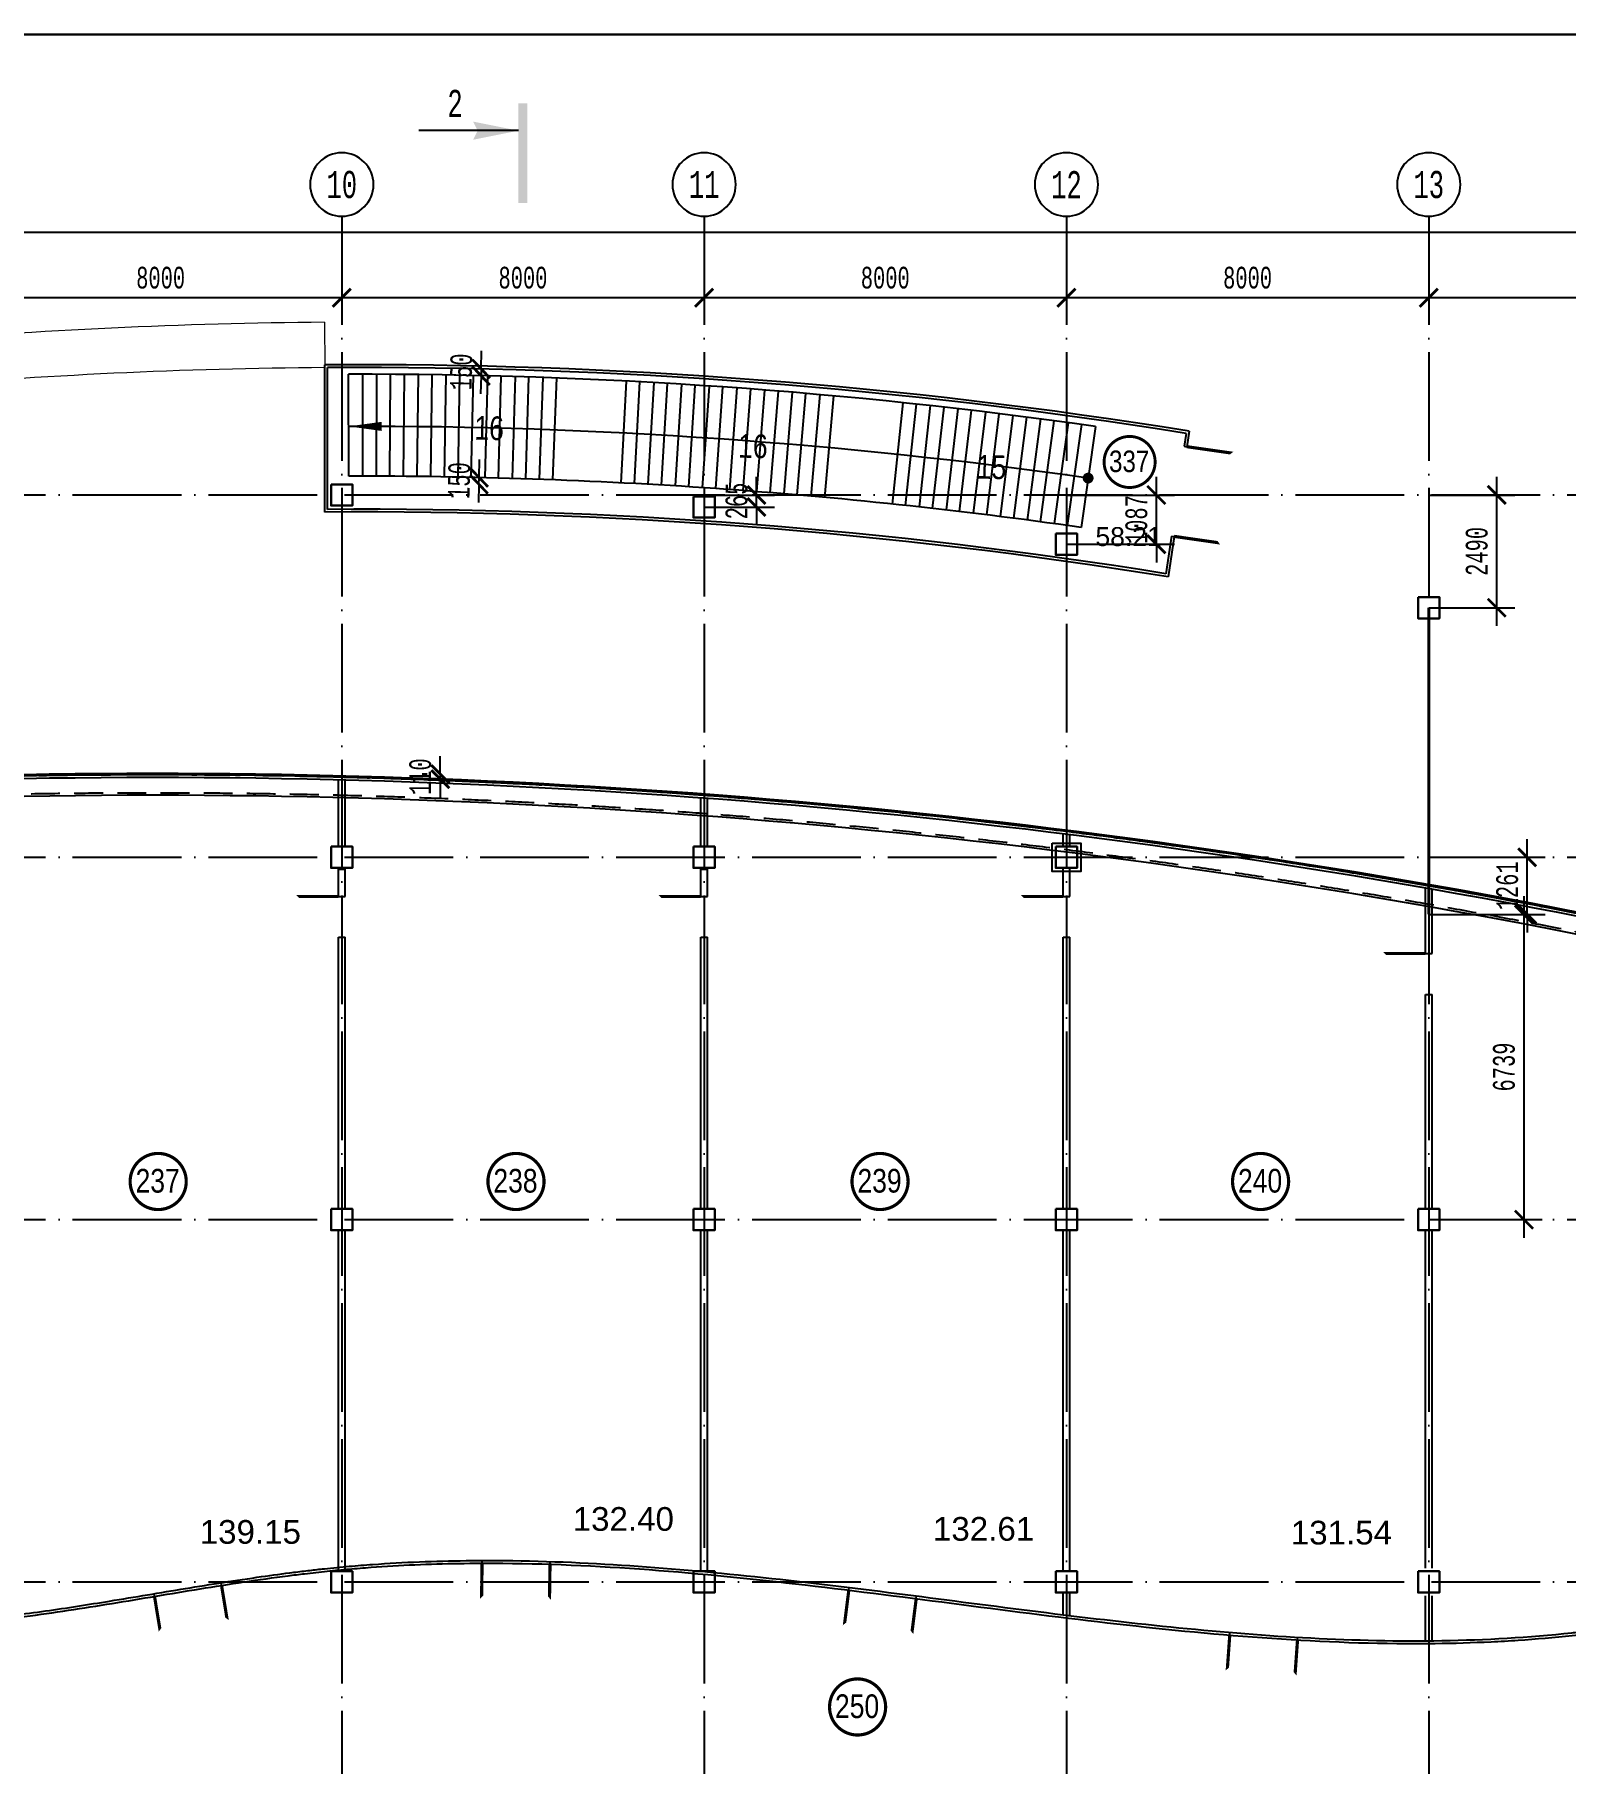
# Model space of a CAD drawing. Extents: x -4497 to 351150, y -50 to 322254.
# Drawn here: x 93986 to 127787, y 284079 to 322254 of the extents above; entities that cross this region are included whole.
import ezdxf
from ezdxf.enums import TextEntityAlignment as Align

# ---------------------------------------------------------------- set-up
doc = ezdxf.new("R2010")
doc.units = 0
doc.header["$LTSCALE"] = 100
doc.header["$PDMODE"] = 3
doc.linetypes.add('ACAD_ISO04W100', pattern=[30, 24, -3, 0, -3])
doc.linetypes.add('DASHED2', pattern=[9.525, 6.35, -3.175])
doc.layers.get('0').update_dxf_attribs({"linetype": 'CONTINUOUS'})
doc.layers.get('Defpoints').update_dxf_attribs({"linetype": 'CONTINUOUS'})
for name, color, linetype in [('axis', 40, 'CONTINUOUS'), ('COLON', 5, 'CONTINUOUS'), ('DIM', 130, 'CONTINUOUS'), ('DOORS', 8, 'CONTINUOUS'), ('EEE', 7, 'CONTINUOUS'), ('fac', 170, 'CONTINUOUS'), ('GKL', 5, 'CONTINUOUS'), ('Glass', 4, 'CONTINUOUS'), ('S', 2, 'CONTINUOUS'), ('TEXT', 2, 'CONTINUOUS'), ('WALL', 7, 'CONTINUOUS')]:
    doc.layers.add(name, color=color, linetype=linetype)
doc.layers.add('facade', color=250, linetype='CONTINUOUS', lineweight=0)
doc.layers.add('MONOLIT', color=7, linetype='CONTINUOUS', true_color=0x691639)
doc.styles.add('ARIEL-17.5', font='arial.ttf', dxfattribs={"height": 15})
doc.styles.add('MONOTXT1', font='monotxt1', dxfattribs={"width": 0.65, "height": 300})
doc.styles.add('ST_1', font='monotxt.shx', dxfattribs={"width": 0.65, "height": 600})
doc.styles.add('ST_2', font='monotxt.shx', dxfattribs={"width": 0.65, "height": 480})
doc.dimstyles.new('STY_DIM1', dxfattribs={"dimscale": 200, "dimtxt": 2.25, "dimasz": 2, "dimexe": 2, "dimexo": 2, "dimgap": 1, "dimtad": 1, "dimdec": 0, "dimzin": 0, "dimdsep": 46, "dimtxsty": 'ST_2', "dimblk1": 'ARCHTICK', "dimblk2": 'ARCHTICK', "dimsah": 1, "dimcen": 3, "dimclrd": 174, "dimclre": 174, "dimclrt": 174, "dimadec": 0, "dimazin": 0, "dimtfac": 1, "dimtdec": 0, "dimtix": 1, "dimtmove": 2, "dimatfit": 3, "dimldrblk": 'ARCHTICK', "dimfxl": 1, "dimtolj": 1, "dimtzin": 0, "dimarcsym": 0})

# ---------------------------------------------------------------- blocks, each defined once
blk = doc.blocks.new('_ARCHTICK')
at = {"color": 0, "linetype": 'ByBlock', "const_width": 0.15}
blk.add_lwpolyline([(-0.5, -0.5), (0.5, 0.5)], dxfattribs=at)
blk = doc.blocks.new('*D40')
at = {"layer": 'axis', "color": 174, "lineweight": -2}
blk.add_line((124769, 316443), (116769, 316443), dxfattribs=at)
at = {"layer": 'Defpoints', "color": 0}
for p in [(116769, 316443), (116769, 316443), (124769, 316443)]:
    blk.add_point(p, dxfattribs=at)
at = {"layer": 'axis', "color": 174, "lineweight": -2, "xscale": 400, "yscale": 400, "zscale": 400, "rotation": 180}
blk.add_blockref('_ARCHTICK', (116769, 316443), dxfattribs=at)
at = {"layer": 'axis', "color": 174, "lineweight": -2, "xscale": 400, "yscale": 400, "zscale": 400}
blk.add_blockref('_ARCHTICK', (124769, 316443), dxfattribs=at)
at = {"layer": 'axis', "color": 174, "insert": (120769, 316883), "char_height": 480, "attachment_point": 5, "style": 'ST_2'}
blk.add_mtext('\\A1;8000', dxfattribs=at)
blk = doc.blocks.new('*D46')
at = {"layer": 'axis', "color": 174, "lineweight": -2}
blk.add_line((116769, 316443), (108769, 316443), dxfattribs=at)
at = {"layer": 'Defpoints', "color": 0}
for p in [(108769, 316443), (108769, 316443), (116769, 316443)]:
    blk.add_point(p, dxfattribs=at)
at = {"layer": 'axis', "color": 174, "lineweight": -2, "xscale": 400, "yscale": 400, "zscale": 400, "rotation": 180}
blk.add_blockref('_ARCHTICK', (108769, 316443), dxfattribs=at)
at = {"layer": 'axis', "color": 174, "lineweight": -2, "xscale": 400, "yscale": 400, "zscale": 400}
blk.add_blockref('_ARCHTICK', (116769, 316443), dxfattribs=at)
at = {"layer": 'axis', "color": 174, "insert": (112769, 316883), "char_height": 480, "attachment_point": 5, "style": 'ST_2'}
blk.add_mtext('\\A1;8000', dxfattribs=at)
blk = doc.blocks.new('psw')
at = {"color": 7, "linetype": 'Continuous'}
blk.add_circle((0, -350), 350, dxfattribs=at)
at = {"color": 7, "linetype": 'Continuous', "style": 'MONOTXT1', "width": 0.65}
blk.add_attdef('99', text='', height=300, dxfattribs=at).set_placement((0, -350), align=Align.MIDDLE)
blk = doc.blocks.new('*D56')
at = {"layer": 'axis', "color": 174, "lineweight": -2}
blk.add_line((132769, 316443), (124769, 316443), dxfattribs=at)
at = {"layer": 'Defpoints', "color": 0}
for p in [(124769, 316443), (124769, 316443), (132769, 316443)]:
    blk.add_point(p, dxfattribs=at)
at = {"layer": 'axis', "color": 174, "lineweight": -2, "xscale": 400, "yscale": 400, "zscale": 400, "rotation": 180}
blk.add_blockref('_ARCHTICK', (124769, 316443), dxfattribs=at)
at = {"layer": 'axis', "color": 174, "lineweight": -2, "xscale": 400, "yscale": 400, "zscale": 400}
blk.add_blockref('_ARCHTICK', (132769, 316443), dxfattribs=at)
at = {"layer": 'axis', "color": 174, "insert": (128769, 316883), "char_height": 480, "attachment_point": 5, "style": 'ST_2'}
blk.add_mtext('\\A1;8000', dxfattribs=at)
blk = doc.blocks.new('*D57')
at = {"layer": 'axis', "color": 174, "lineweight": -2}
blk.add_line((108769, 316443), (100769, 316443), dxfattribs=at)
at = {"layer": 'Defpoints', "color": 0}
for p in [(100769, 316443), (100769, 316443), (108769, 316443)]:
    blk.add_point(p, dxfattribs=at)
at = {"layer": 'axis', "color": 174, "lineweight": -2, "xscale": 400, "yscale": 400, "zscale": 400, "rotation": 180}
blk.add_blockref('_ARCHTICK', (100769, 316443), dxfattribs=at)
at = {"layer": 'axis', "color": 174, "lineweight": -2, "xscale": 400, "yscale": 400, "zscale": 400}
blk.add_blockref('_ARCHTICK', (108769, 316443), dxfattribs=at)
at = {"layer": 'axis', "color": 174, "insert": (104769, 316883), "char_height": 480, "attachment_point": 5, "style": 'ST_2'}
blk.add_mtext('\\A1;8000', dxfattribs=at)
blk = doc.blocks.new('*D59')
at = {"layer": 'axis', "color": 174, "lineweight": -2}
blk.add_line((100769, 316443), (92769, 316443), dxfattribs=at)
at = {"layer": 'Defpoints', "color": 0}
for p in [(92769, 316443), (92769, 316443), (100769, 316443)]:
    blk.add_point(p, dxfattribs=at)
at = {"layer": 'axis', "color": 174, "lineweight": -2, "xscale": 400, "yscale": 400, "zscale": 400, "rotation": 180}
blk.add_blockref('_ARCHTICK', (92769, 316443), dxfattribs=at)
at = {"layer": 'axis', "color": 174, "lineweight": -2, "xscale": 400, "yscale": 400, "zscale": 400}
blk.add_blockref('_ARCHTICK', (100769, 316443), dxfattribs=at)
at = {"layer": 'axis', "color": 174, "insert": (96769, 316883), "char_height": 480, "attachment_point": 5, "style": 'ST_2'}
blk.add_mtext('\\A1;8000', dxfattribs=at)
blk = doc.blocks.new('*D83')
at = {"layer": 'axis', "color": 174, "lineweight": -2}
blk.add_line((3024, 317888), (270769, 317888), dxfattribs=at)
at = {"layer": 'Defpoints', "color": 0}
for p in [(3024, 317888), (270769, 317888), (270769, 317888)]:
    blk.add_point(p, dxfattribs=at)
at = {"layer": 'axis', "color": 174, "lineweight": -2, "xscale": 400, "yscale": 400, "zscale": 400, "rotation": 180}
blk.add_blockref('_ARCHTICK', (3024, 317888), dxfattribs=at)
at = {"layer": 'axis', "color": 174, "lineweight": -2, "xscale": 400, "yscale": 400, "zscale": 400}
blk.add_blockref('_ARCHTICK', (270769, 317888), dxfattribs=at)
at = {"layer": 'axis', "color": 174, "insert": (136897, 318328), "char_height": 480, "attachment_point": 5, "style": 'ST_2'}
blk.add_mtext('\\A1;267745', dxfattribs=at)
blk = doc.blocks.new('A$C584E3954')
at = {"layer": 'Glass', "linetype": 'Continuous'}
for p, q in [((-885, -1234), (-885, -1174)), ((615, -1234), (615, -1174))]:
    blk.add_line(p, q, dxfattribs=at)
blk.add_lwpolyline([(615, -1234, 70, 70, 0), (615, -1984, 0, 0, 0), (-135, -1234, 0, 0, 0), (-885, -1984, 70, 70, 0), (-885, -1234, 70, 70, 0)], format="xyseb", dxfattribs=at)
blk = doc.blocks.new('*D159')
at = {"layer": 'Defpoints', "color": 0}
for p in [(124769, 304087), (126943, 304087), (124769, 302826)]:
    blk.add_point(p, dxfattribs=at)
at = {"layer": 'DIM', "color": 174, "lineweight": -2}
for p, q in [((126943, 304087), (126943, 304487)), ((124769, 304087), (127343, 304087)), ((126943, 302826), (126943, 304087)), ((124769, 302826), (127343, 302826)), ((126943, 302826), (126943, 302426))]:
    blk.add_line(p, q, dxfattribs=at)
at = {"layer": 'DIM', "color": 174, "lineweight": -2, "xscale": 400, "yscale": 400, "zscale": 400}
for p, rotation in [((126943, 304087), 270), ((126943, 302826), 90)]:
    blk.add_blockref('_ARCHTICK', p, dxfattribs=dict(at, rotation=rotation))
at = {"layer": 'DIM', "color": 174, "insert": (126503, 303457), "char_height": 480, "attachment_point": 5, "rotation": 90, "style": 'ST_2'}
blk.add_mtext('\\A1;1261', dxfattribs=at)
blk = doc.blocks.new('*D166')
at = {"layer": 'Defpoints', "color": 0, "lineweight": 30}
for p in [(124769, 312087), (126271, 312087), (124769, 309597)]:
    blk.add_point(p, dxfattribs=at)
at = {"layer": 'DIM', "color": 174, "lineweight": -2}
for p, q in [((126271, 309197), (126271, 312487)), ((124769, 312087), (126671, 312087)), ((124769, 309597), (126671, 309597))]:
    blk.add_line(p, q, dxfattribs=at)
at = {"layer": 'DIM', "color": 174, "lineweight": -2, "xscale": 400, "yscale": 400, "zscale": 400}
for p, rotation in [((126271, 312087), 90), ((126271, 309597), 270)]:
    blk.add_blockref('_ARCHTICK', p, dxfattribs=dict(at, rotation=rotation))
at = {"layer": 'DIM', "color": 174, "insert": (125831, 310842), "char_height": 480, "attachment_point": 5, "rotation": 90, "style": 'ST_2'}
blk.add_mtext('\\A1;2490', dxfattribs=at)
blk = doc.blocks.new('*D167')
at = {"layer": 'Defpoints', "color": 0}
for p in [(116769, 312087), (118756, 312087), (116769, 311000)]:
    blk.add_point(p, dxfattribs=at)
at = {"layer": 'DIM', "color": 174, "lineweight": -2}
for p, q in [((118756, 312087), (118756, 312487)), ((116769, 312087), (119156, 312087)), ((118756, 311000), (118756, 312087)), ((116769, 311000), (119156, 311000)), ((118756, 311000), (118756, 310600))]:
    blk.add_line(p, q, dxfattribs=at)
at = {"layer": 'DIM', "color": 174, "lineweight": -2, "xscale": 400, "yscale": 400, "zscale": 400}
for p, rotation in [((118756, 312087), 270), ((118756, 311000), 90)]:
    blk.add_blockref('_ARCHTICK', p, dxfattribs=dict(at, rotation=rotation))
at = {"layer": 'DIM', "color": 174, "insert": (118316, 311544), "char_height": 480, "attachment_point": 5, "rotation": 90, "style": 'ST_2'}
blk.add_mtext('\\A1;1087', dxfattribs=at)
blk = doc.blocks.new('*D168')
at = {"layer": 'Defpoints', "color": 0}
for p in [(108769, 312087), (109926, 312087), (108769, 311822)]:
    blk.add_point(p, dxfattribs=at)
at = {"layer": 'DIM', "color": 174, "lineweight": -2}
for p, q in [((109926, 312087), (109926, 312487)), ((108769, 312087), (110326, 312087)), ((109926, 311822), (109926, 312087)), ((108769, 311822), (110326, 311822)), ((109926, 311822), (109926, 311422))]:
    blk.add_line(p, q, dxfattribs=at)
at = {"layer": 'DIM', "color": 174, "lineweight": -2, "xscale": 400, "yscale": 400, "zscale": 400}
for p, rotation in [((109926, 312087), 270), ((109926, 311822), 90)]:
    blk.add_blockref('_ARCHTICK', p, dxfattribs=dict(at, rotation=rotation))
at = {"layer": 'DIM', "color": 174, "insert": (109486, 311955), "char_height": 480, "attachment_point": 5, "rotation": 90, "style": 'ST_2'}
blk.add_mtext('\\A1;265', dxfattribs=at)
blk = doc.blocks.new('*D295')
at = {"layer": 'Defpoints', "color": 0}
for p in [(124769, 302826), (124769, 296087), (126871, 296087)]:
    blk.add_point(p, dxfattribs=at)
at = {"layer": 'DIM', "color": 174, "lineweight": -2}
for p, q in [((126871, 303226), (126871, 295687)), ((124769, 302826), (127271, 302826)), ((124769, 296087), (127271, 296087))]:
    blk.add_line(p, q, dxfattribs=at)
at = {"layer": 'DIM', "color": 174, "lineweight": -2, "xscale": 400, "yscale": 400, "zscale": 400}
for p, rotation in [((126871, 302826), 90), ((126871, 296087), 270)]:
    blk.add_blockref('_ARCHTICK', p, dxfattribs=dict(at, rotation=rotation))
at = {"layer": 'DIM', "color": 174, "insert": (126431, 299457), "char_height": 480, "attachment_point": 5, "rotation": 90, "style": 'ST_2'}
blk.add_mtext('\\A1;6739', dxfattribs=at)
blk = doc.blocks.new('*D596')
at = {"layer": 'Defpoints', "color": 0}
for p in [(102944, 305812), (103055, 305922), (103055, 305812)]:
    blk.add_point(p, dxfattribs=at)
at = {"layer": 'MONOLIT', "color": 174, "lineweight": -2}
for p, q in [((102944, 305922), (102944, 306322)), ((102655, 305922), (102544, 305922)), ((102655, 305812), (102544, 305812)), ((102944, 305922), (102944, 305812)), ((102944, 305812), (102944, 305412))]:
    blk.add_line(p, q, dxfattribs=at)
at = {"layer": 'MONOLIT', "color": 174, "lineweight": -2, "xscale": 400, "yscale": 400, "zscale": 400}
for p, rotation in [((102944, 305922), 270), ((102944, 305812), 90)]:
    blk.add_blockref('_ARCHTICK', p, dxfattribs=dict(at, rotation=rotation))
at = {"layer": 'MONOLIT', "color": 174, "insert": (102504, 305867), "char_height": 480, "attachment_point": 5, "rotation": 90, "style": 'ST_2'}
blk.add_mtext('\\A1;110', dxfattribs=at)
blk = doc.blocks.new('*D688')
at = {"layer": 'Defpoints', "color": 0}
for p in [(103798, 312322), (103802, 312472), (103802, 312472)]:
    blk.add_point(p, dxfattribs=at)
at = {"layer": 'S', "color": 174, "lineweight": -2}
for p, q in [((103802, 312472), (103811, 312872)), ((103798, 312322), (103789, 311922)), ((103798, 312322), (103802, 312472))]:
    blk.add_line(p, q, dxfattribs=at)
at = {"layer": 'S', "color": 174, "lineweight": -2, "xscale": 400, "yscale": 400, "zscale": 400}
for p, rotation in [((103802, 312472), 268.6614675809975), ((103798, 312322), 88.66146758099745)]:
    blk.add_blockref('_ARCHTICK', p, dxfattribs=dict(at, rotation=rotation))
at = {"layer": 'S', "color": 174, "insert": (103360, 312407), "char_height": 480, "attachment_point": 5, "rotation": 88.6615, "style": 'ST_2'}
blk.add_mtext('\\A1;150', dxfattribs=at)
blk = doc.blocks.new('*D689')
at = {"layer": 'Defpoints', "color": 0}
for p in [(103843, 314722), (103921, 314720), (103924, 314870)]:
    blk.add_point(p, dxfattribs=at)
at = {"layer": 'S', "color": 174, "lineweight": -2}
for p, q in [((103847, 314872), (103856, 315272)), ((103521, 314730), (103443, 314731)), ((103524, 314879), (103447, 314881)), ((103843, 314722), (103834, 314322)), ((103847, 314872), (103843, 314722))]:
    blk.add_line(p, q, dxfattribs=at)
at = {"layer": 'S', "color": 174, "lineweight": -2, "xscale": 400, "yscale": 400, "zscale": 400}
for p, rotation in [((103843, 314722), 88.62819796817561), ((103847, 314872), 268.6281979681756)]:
    blk.add_blockref('_ARCHTICK', p, dxfattribs=dict(at, rotation=rotation))
at = {"layer": 'S', "color": 174, "insert": (103405, 314807), "char_height": 480, "attachment_point": 5, "rotation": 88.6282, "style": 'ST_2'}
blk.add_mtext('\\A1;150', dxfattribs=at)

msp = doc.modelspace()

# ---------------------------------------------------------------- linework, layer by layer
at = {"layer": 'axis', "linetype": 'ACAD_ISO04W100'}
for p, q in [((100769.3, 318243.4), (100769.3, 84615.2)), ((108769.3, 318243.4), (108769.3, 119985.6)), ((116769.3, 318243.4), (116769.3, 119985.6)), ((124769.3, 318243.4), (124769.3, 84615.2)), ((-1176.8, 312087.2), (272433.1, 312087.2)), ((-1176.8, 304087.2), (272433.1, 304087.2)), ((-1176.8, 296087.2), (272433.1, 296087.2)), ((-1176.8, 288087.2), (272433.1, 288087.2))]:
    msp.add_line(p, q, dxfattribs=at)
at = {"layer": 'COLON', "color": 3, "lineweight": 30, "flags": 128}
for points in [[(100534.3, 312322.2), (101004.3, 312322.2), (101004.3, 311852.2), (100534.3, 311852.2), (100534.3, 312322.2)], [(108534.3, 312057.2), (109004.3, 312057.2), (109004.3, 311587.2), (108534.3, 311587.2), (108534.3, 312057.2)], [(116534.3, 311235.5), (117004.3, 311235.5), (117004.3, 310765.5), (116534.3, 310765.5), (116534.3, 311235.5)], [(124534.3, 309832.3), (125004.3, 309832.3), (125004.3, 309362.3), (124534.3, 309362.3), (124534.3, 309832.3)], [(100534.3, 304322.2), (101004.3, 304322.2), (101004.3, 303852.2), (100534.3, 303852.2), (100534.3, 304322.2)], [(108534.3, 304322.2), (109004.3, 304322.2), (109004.3, 303852.2), (108534.3, 303852.2), (108534.3, 304322.2)], [(116534.3, 304322.2), (117004.3, 304322.2), (117004.3, 303852.2), (116534.3, 303852.2), (116534.3, 304322.2)], [(100534.3, 296322.2), (101004.3, 296322.2), (101004.3, 295852.2), (100534.3, 295852.2), (100534.3, 296322.2)], [(108534.3, 296322.2), (109004.3, 296322.2), (109004.3, 295852.2), (108534.3, 295852.2), (108534.3, 296322.2)], [(116534.3, 296322.2), (117004.3, 296322.2), (117004.3, 295852.2), (116534.3, 295852.2), (116534.3, 296322.2)], [(124534.3, 296322.2), (125004.3, 296322.2), (125004.3, 295852.2), (124534.3, 295852.2), (124534.3, 296322.2)], [(100534.3, 288322.2), (101004.3, 288322.2), (101004.3, 287852.2), (100534.3, 287852.2), (100534.3, 288322.2)], [(108534.3, 288322.2), (109004.3, 288322.2), (109004.3, 287852.2), (108534.3, 287852.2), (108534.3, 288322.2)], [(116534.3, 288322.2), (117004.3, 288322.2), (117004.3, 287852.2), (116534.3, 287852.2), (116534.3, 288322.2)], [(124534.3, 288322.2), (125004.3, 288322.2), (125004.3, 287852.2), (124534.3, 287852.2), (124534.3, 288322.2)]]:
    msp.add_lwpolyline(points, dxfattribs=at)
at = {"layer": 'Defpoints', "color": 7}
for p, q in [((323680, 322253.7), (-4300, 322253.7)), ((-4300, 322253.7), (323680, 322253.7))]:
    msp.add_line(p, q, dxfattribs=at)
at = {"layer": 'DOORS', "flags": 128}
for points in [[(100694.3, 303222.2, 70, 70, 0), (99794.3, 303222.2, 0, 0, 0), (100694.3, 302322.2, 0, 0, 0)], [(108694.3, 303222.2, 70, 70, 0), (107794.3, 303222.2, 0, 0, 0), (108694.3, 302322.2, 0, 0, 0)], [(116694.3, 303222.2, 70, 70, 0), (115794.3, 303222.2, 0, 0, 0), (116694.3, 302322.2, 0, 0, 0)], [(124694.3, 301961.4, 70, 70, 0), (123794.3, 301961.4, 0, 0, 0), (124694.3, 301061.4, 0, 0, 0)]]:
    msp.add_lwpolyline(points, format="xyseb", dxfattribs=at)
at = {"layer": 'EEE', "linetype": 'Continuous'}
for points, const_width in [([(117600.7, 312816.3, 1), (118728.3, 312816.3, 1)], 63.7), ([(103995.5, 296928.8, 1), (105234.7, 296928.8, 1)], 70), ([(112034.1, 296928.8, 1), (113273.3, 296928.8, 1)], 70), ([(120436.5, 296928.8, 1), (121675.7, 296928.8, 1)], 70), ([(111538.4, 285326.1, 1), (112777.5, 285326.1, 1)], 70)]:
    msp.add_lwpolyline(points, format="xyb", close=True, dxfattribs=dict(at, const_width=const_width))
at = {"layer": 'EEE', "linetype": 'Continuous', "lineweight": 20, "const_width": 70}
msp.add_lwpolyline([(96095.1, 296928.8, 1), (97334.3, 296928.8, 1)], format="xyb", close=True, dxfattribs=at)
at = {"layer": 'fac', "linetype": 'Continuous'}
msp.add_lwpolyline([(116454.3, 304402.2), (117084.3, 304402.2), (117084.3, 303772.2), (116454.3, 303772.2)], close=True, dxfattribs=at)
at = {"layer": 'facade'}
for points in [[(100387.9, 315900.2, 0.0202918), (90991, 315455)], [(100394.7, 314900.2, 0.0202918), (91078.8, 314458.9)]]:
    msp.add_lwpolyline(points, format="xyb", dxfattribs=at)
msp.add_lwpolyline([(100387.9, 315900.2), (100394.7, 314900.2)], dxfattribs=at)
at = {"layer": 'GKL'}
for points in [[(100694.3, 304341.3), (100694.3, 305796)], [(100844.3, 304341.3), (100844.3, 305792.1)], [(108694.3, 304341.3), (108694.3, 305398.1)], [(108844.3, 304341.3), (108844.3, 305386.9)], [(116694.3, 304322.2), (116694.3, 304603.8)], [(116844.3, 304322.2), (116844.3, 304585.1)], [(100694.3, 303222.2), (100694.3, 303822.2)], [(100694.3, 303822.2), (100844.3, 303822.2)], [(100844.3, 303222.2), (100844.3, 303822.2)], [(108694.3, 303222.2), (108694.3, 303833)], [(108694.3, 303822.2), (108844.3, 303822.2)], [(108844.3, 303222.2), (108844.3, 303833)], [(116694.3, 303222.2), (116694.3, 303852.2)], [(116844.3, 303222.2), (116844.3, 303852.2)], [(100694.3, 303222.2), (100844.3, 303222.2)], [(108694.3, 303222.2), (108844.3, 303222.2)], [(116694.3, 303222.2), (116844.3, 303222.2)], [(124694.3, 301961.4), (124694.3, 303407.1)], [(124844.3, 301961.4), (124844.3, 303380.7)], [(100694.3, 296341.3), (100694.3, 302322.2)], [(100694.3, 302322.2), (100844.3, 302322.2)], [(100844.3, 296341.3), (100844.3, 302322.2)], [(108694.3, 296341.3), (108694.3, 302322.2)], [(108694.3, 302322.2), (108844.3, 302322.2)], [(108844.3, 296341.3), (108844.3, 302322.2)], [(116694.3, 296341.3), (116694.3, 302322.2)], [(116694.3, 302322.2), (116844.3, 302322.2)], [(116844.3, 296341.3), (116844.3, 302322.2)], [(124694.3, 301961.4), (124844.3, 301961.4)], [(124694.3, 296341.3), (124694.3, 301061.4)], [(124694.3, 301061.4), (124844.3, 301061.4)], [(124844.3, 296341.3), (124844.3, 301061.4)], [(100694.3, 288341.3), (100694.3, 295833)], [(100844.3, 288341.3), (100844.3, 295833)], [(108694.3, 288341.3), (108694.3, 295833)], [(108844.3, 288341.3), (108844.3, 295833)], [(116694.3, 288341.3), (116694.3, 295833)], [(116844.3, 288341.3), (116844.3, 295833)], [(124694.3, 288393.1), (124694.3, 295833)], [(124844.3, 288393.1), (124844.3, 295833)], [(116694.3, 287363.2), (116694.3, 287833)], [(116844.3, 287344.9), (116844.3, 287833)], [(124694.3, 286787.6), (124694.3, 287781.2)], [(124844.3, 286788.9), (124844.3, 287781.2)]]:
    msp.add_lwpolyline(points, dxfattribs=at)
at = {"layer": 'Glass'}
for p, q in [((100394.3, 311710.2), (100394.3, 314960.2)), ((100454.3, 311770.6), (100454.3, 314900.6)), ((119368.7, 313162.1), (119428.1, 313153.6)), ((119085.7, 311181.7), (119145.1, 311173.2))]:
    msp.add_line(p, q, dxfattribs=at)
for points in [[(119477.1, 313496.8, 0.0416748), (100394.3, 314960.2, 0.040725)], [(119409.4, 313447, 0.0414166), (100454.3, 314900.6, 0.0414166)], [(119017.3, 310279, 0.0418545), (100394.3, 311710.2, 0.0418545)], [(118966.6, 310348, 0.0415824), (100454.3, 311770.6, 0.0415824)]]:
    msp.add_lwpolyline(points, format="xyb", dxfattribs=at)
at = {"layer": 'Glass', "flags": 128}
for points in [[(119409.4, 313447), (119368.7, 313162.1)], [(119477.1, 313496.8), (119428.1, 313153.6)], [(119085.7, 311181.7), (118966.6, 310348)], [(119145.1, 311173.2), (119017.3, 310279)]]:
    msp.add_lwpolyline(points, dxfattribs=at)
msp.add_lwpolyline([(119145.2, 311173.7, 70, 70, 0), (120135.1, 311032.2, 0, 0, 0), (119286.6, 312163.6, 0, 0, 0), (120418, 313012.1, 70, 70, 0), (119428.1, 313153.6, 70, 70, 0)], format="xyseb", dxfattribs=at)
at = {"layer": 'Glass'}
for radius, start, end in [(162920.6, 66.213992, 91.810158), (162860.6, 66.23209, 91.810029)]:
    msp.add_arc((96607.6, 142986.6), radius, start, end, dxfattribs=at)
for points, knots in [([(84519.3, 287777.2), (85534, 287660.5), (86037.3, 287565), (87043.3, 287389.3), (87546, 287309.2), (88551, 287179.7), (89053.2, 287130.3), (89613.6, 287100.8), (89672, 287098), (89788.7, 287093.2), (89847.1, 287091), (90022.3, 287085.5), (90139.1, 287083), (90489.5, 287079.1), (90723.2, 287081), (91424.4, 287099.2), (91892.3, 287127.6), (92828.6, 287209.1), (93297.1, 287262.1), (94410.1, 287407.8), (95054.8, 287507.8), (96345.9, 287718.2), (96992.4, 287828.6), (98287.2, 288039), (98935.5, 288138.9), (99705.7, 288238.8), (99826.5, 288253.9), (100113.5, 288288.3), (100279.7, 288307.1), (100526.6, 288333), (100607.2, 288341.2), (100768.5, 288356.8), (100849.1, 288364.3), (101091.1, 288385.8), (101252.5, 288398.8), (101736.7, 288434.2), (102059.7, 288452.8), (103029, 288495), (103675.8, 288504.8), (105471.3, 288489.3), (106620.7, 288431.2), (108920.2, 288252), (110070.1, 288130.9), (112368.6, 287859.3), (113517.1, 287708.8), (115810.6, 287411.9), (116955.7, 287265.4), (119240.4, 287010), (120380, 286901), (122651.8, 286753.9), (123784, 286715.7), (125323.6, 286734.7), (125735.2, 286746.8), (126345.4, 286776.2), (126544.6, 286787.6), (127141.6, 286827.7), (127539, 286862.2), (128030, 286915.2), (128124.3, 286925.9), (128312.7, 286948.2), (128407, 286959.8), (128689.5, 286996.1), (128877.7, 287022.2), (129441.9, 287105.8), (129817.6, 287168.6), (130943.2, 287376.2), (131691.8, 287539.9), (133186.3, 287905.7), (133932.2, 288107.7), (135724.4, 288624.6), (136770, 288952.1), (138296.7, 289442.4), (138778.2, 289598.7), (139259.8, 289755.1)], [0, 0, 0, 0, 1526.2400789, 1526.2400789, 3052.4801577, 3052.4801577, 4578.7202366, 4578.7202366, 4756.2036387, 4756.2036387, 4933.6870407, 4933.6870407, 5288.6538448, 5288.6538448, 5998.587453, 5998.587453, 7418.4546695, 7418.4546695, 8838.3218859, 8838.3218859, 10788.2944825, 10788.2944825, 12738.2670792, 12738.2670792, 14688.2396758, 14688.2396758, 15050.8017629, 15050.8017629, 15549.2806313, 15549.2806313, 15790.9200021, 15790.9200021, 16032.5593728, 16032.5593728, 16515.8381143, 16515.8381143, 17482.3955974, 17482.3955974, 19415.5105634, 19415.5105634, 22845.0377663, 22845.0377663, 26274.5649691, 26274.5649691, 29704.092172, 29704.092172, 33133.6193749, 33133.6193749, 36563.1465778, 36563.1465778, 39992.6737806, 39992.6737806, 41246.5735433, 41246.5735433, 41854.8573321, 41854.8573321, 43071.4249097, 43071.4249097, 43360.7136783, 43360.7136783, 43650.0024468, 43650.0024468, 44228.579984, 44228.579984, 45385.7350582, 45385.7350582, 47700.0452068, 47700.0452068, 50014.3553553, 50014.3553553, 53267.2386235, 53267.2386235, 54765.9764638, 54765.9764638, 54765.9764638, 54765.9764638]), ([(84526.2, 287836.8), (84809.5, 287804.2), (85053.2, 287773.3), (85441.1, 287719.8), (85595.5, 287696.9), (85878.7, 287652.4), (86007.4, 287630.9), (86163.8, 287604.1), (86198, 287598.1), (86299.2, 287580.5), (86364.9, 287568.9), (86459, 287552.3), (86488, 287547.2), (86534.6, 287539), (86552.2, 287536), (86587.5, 287529.8), (86605.1, 287526.8), (86658, 287517.6), (86693.2, 287511.5), (86799, 287493.5), (86869.4, 287481.6), (87080.9, 287446.6), (87221.8, 287424), (87644.4, 287359), (87925.9, 287319.4), (88329.5, 287270), (88451.7, 287255.9), (88818.2, 287217.1), (89062.4, 287195.4), (89377.2, 287174.2), (89448, 287169.8), (89588.4, 287162.1), (89658, 287158.7), (89797.4, 287152.8), (89867, 287150.3), (90006.4, 287146.2), (90076.1, 287144.5), (90285.2, 287140.9), (90424.6, 287140.1), (90843.1, 287142.4), (91122.2, 287150.2), (91871, 287185.6), (92341, 287223), (93282.1, 287320.1), (93753.2, 287379.8), (94696.5, 287513.4), (95168.8, 287587.3), (96199.4, 287754.9), (96758, 287849.7), (97877.1, 288034), (98437.6, 288123.6), (99235.9, 288237.5), (99472.9, 288269.7), (99828, 288314.5), (99946, 288328.9), (100170.6, 288355), (100277.2, 288366.9), (100475.7, 288388.1), (100567.5, 288397.5), (100751.2, 288415.5), (100843, 288424), (101106.8, 288447.3), (101278.6, 288461.1), (101794.4, 288498.1), (102138.4, 288517.2), (103170.9, 288559), (103859.7, 288566.3), (105531.1, 288542.8), (106514, 288494.6), (108479.8, 288350.3), (109462.7, 288254.1), (111427.4, 288034.9), (112409.1, 287911.8), (114370.3, 287659.6), (115349.7, 287530.4), (117304.8, 287286.8), (118280.6, 287172.4), (120227.2, 286979.1), (121198.1, 286900.2), (123133.7, 286798.6), (124098.4, 286776), (126020.4, 286807.6), (126977.7, 286861.8), (128029.5, 286975.5), (128128.2, 286986.7), (128325.7, 287010.2), (128424.4, 287022.5), (128720.3, 287060.8), (128917.5, 287088.4), (129508.6, 287177.1), (129902.1, 287244.1), (131081.4, 287465.6), (131865.9, 287640.9), (133432.3, 288032.2), (134214.2, 288248.4), (135776.8, 288707), (136557.4, 288949.6), (137972.3, 289400.1), (138606.7, 289606.1), (139241.2, 289812.2)], [0, 0, 0, 0, 425.5947803, 425.5947803, 768.0268891, 768.0268891, 1110.4589979, 1110.4589979, 1208.4065873, 1208.4065873, 1404.3017661, 1404.3017661, 1492.1441366, 1492.1441366, 1545.6975795, 1545.6975795, 1599.2510223, 1599.2510223, 1706.3579081, 1706.3579081, 1920.5716795, 1920.5716795, 2348.9992224, 2348.9992224, 3205.8543083, 3205.8543083, 3578.0677638, 3578.0677638, 4322.4946749, 4322.4946749, 4538.4132713, 4538.4132713, 4750.9696565, 4750.9696565, 4963.5260418, 4963.5260418, 5176.082427, 5176.082427, 5601.1951974, 5601.1951974, 6451.4207382, 6451.4207382, 7880.5748257, 7880.5748257, 9309.7289131, 9309.7289131, 10738.8830005, 10738.8830005, 12424.47567, 12424.47567, 14110.0683395, 14110.0683395, 14820.9245312, 14820.9245312, 15174.4670598, 15174.4670598, 15493.5813893, 15493.5813893, 15768.2757031, 15768.2757031, 16042.9700169, 16042.9700169, 16556.751758, 16556.751758, 17584.3152402, 17584.3152402, 19639.4422046, 19639.4422046, 22568.6280759, 22568.6280759, 25497.8139472, 25497.8139472, 28426.9998185, 28426.9998185, 31356.1856898, 31356.1856898, 34285.3715611, 34285.3715611, 37214.5574324, 37214.5574324, 40143.7433037, 40143.7433037, 43072.929175, 43072.929175, 43376.619328, 43376.619328, 43680.3094811, 43680.3094811, 44287.6897872, 44287.6897872, 45502.4503994, 45502.4503994, 47931.9716239, 47931.9716239, 50361.4928483, 50361.4928483, 52791.0140727, 52791.0140727, 54765.9764638, 54765.9764638, 54765.9764638, 54765.9764638])]:
    msp.add_open_spline(points, degree=3, knots=knots, dxfattribs=at)
at = {"layer": 'MONOLIT', "color": 255, "linetype": 'DASHED2'}
for radius, end in [(162920, 93.038712), (162520, 92.968496)]:
    msp.add_arc((96607.6, 142986.6), radius, 66.213576, end, dxfattribs=at)
at = {"layer": 'MONOLIT'}
for radius, start, end in [(162950, 66.24169, 91.810222), (162470, 66.215622, 91.809182)]:
    msp.add_arc((96607.6, 142986.6), radius, start, end, dxfattribs=at)
at = {"layer": 'TEXT', "const_width": 70, "flags": 128}
msp.add_lwpolyline([(124769.3, 302826.4), (124769.3, 309597.3)], dxfattribs=at)
at = {"layer": 'WALL', "color": 255}
msp.add_line((104669.3, 320132.3), (102469.3, 320132.3), dxfattribs=at)
at = {"layer": 'WALL', "flags": 128}
for points, format in [([(117410.7, 313598.6, 0.0360477), (100919.5, 314752.6)], "xyb"), ([(101646.9, 313601.9, 200, 1, 0), (100922, 313602.6, 1, 1, 0)], "xyseb"), ([(109028.8, 312228.3, 0.018018), (100924.4, 312502.6, 0.0171274)], "xyb"), ([(117092.5, 311371.2, 0.018018), (109028.8, 312228.3, 0.0173611)], "xyb")]:
    msp.add_lwpolyline(points, format=format, dxfattribs=at)
for points in [[(100924.4, 312502.6), (100919.5, 314752.6)], [(101225.9, 314752.8), (101224.8, 312502.8)], [(101532.3, 314752.3), (101525.2, 312502.3)], [(101838.8, 314750.9), (101825.8, 312501)], [(102145.4, 314748.7), (102126.3, 312498.8)], [(102451.9, 314745.7), (102426.8, 312495.9)], [(102758.4, 314741.9), (102727.4, 312492.1)], [(103065, 314737.3), (103027.9, 312487.6)], [(103370.6, 314731.8), (103327.5, 312482.2)], [(103627.8, 312476.1), (103676.9, 314725.5)], [(103983.2, 314718.4), (103928.1, 312469.1)], [(104228.4, 312461.4), (104289.5, 314710.5)], [(104595.8, 314701.8), (104528.7, 312452.8)], [(104829, 312443.4), (104902.1, 314692.3)], [(105208.3, 314681.9), (105129.2, 312433.3)], [(105429.4, 312422.3), (105514.5, 314670.7)], [(107045, 314602.6), (106929.9, 312355.5)], [(107229.9, 312339.7), (107351, 314586.5)], [(107656.9, 314569.6), (107529.8, 312323.2)], [(107829.7, 312305.8), (107962.8, 314551.9)], [(108268.7, 314533.3), (108129.6, 312287.6)], [(108429.4, 312268.7), (108574.5, 314514)], [(108880.2, 314493.8), (108729.1, 312248.9)], [(109028.8, 312228.3), (109185.9, 314472.8)], [(109491.5, 314451), (109328.5, 312207)], [(109628, 312184.8), (109797.1, 314428.4)], [(110102.6, 314405), (109927.6, 312161.8)], [(110227, 312138), (110408, 314380.8)], [(110713.4, 314355.7), (110526.4, 312113.5)], [(110825.7, 312088.1), (111018.7, 314329.8)], [(111324, 314303.1), (111125, 312061.9)], [(111629.1, 314275.6), (111424.2, 312035)], [(113153.8, 314125.9), (112919, 311888.2)], [(113217.7, 311856.4), (113458.5, 314093.5)], [(113763.1, 314060.3), (113516.4, 311823.9)], [(113814.9, 311790.6), (114067.6, 314026.3)], [(114372.1, 313991.5), (114113.4, 311756.4)], [(114411.7, 311721.5), (114676.4, 313955.9)], [(114980.6, 313919.4), (114710, 311685.7)], [(115008.2, 311649.2), (115284.7, 313882.1)], [(115588.8, 313844.1), (115306.2, 311611.9)], [(115604.2, 311573.8), (115892.7, 313805.2)], [(116196.5, 313765.5), (115902.1, 311534.8)], [(116199.8, 311495.1), (116500.2, 313725)], [(116803.9, 313683.7), (116497.5, 311454.6)], [(116795, 311413.3), (117107.3, 313641.5)], [(117410.7, 313598.6), (117092.5, 311371.2)]]:
    msp.add_lwpolyline(points, dxfattribs=at)
at = {"layer": 'WALL'}
msp.add_lwpolyline([(117248.1, 312460.2, 0.0360477), (100922, 313602.6)], format="xyb", dxfattribs=at)
at = {"layer": 'WALL', "const_width": 120, "flags": 128}
msp.add_lwpolyline([(117188.1, 312462, 1), (117308, 312458.3, 1)], format="xyb", close=True, dxfattribs=at)
at = {"layer": 'WALL', "color": 255}
for points in [[(104669.3, 320732.3), (104869.3, 320732.3), (104669.3, 318532.3), (104869.3, 318532.3)], [(104669.3, 320132.3), (103669.3, 319932.3), (103669.3, 320332.3), (103769.3, 320132.3)]]:
    msp.add_solid(points, dxfattribs=at)

# ---------------------------------------------------------------- block references
at = {"layer": 'axis', "linetype": 'ACAD_ISO04W100'}
ref = msp.add_blockref('psw', (100769.3, 318243.4), dxfattribs=dict(at, xscale=-2, yscale=2, zscale=2, rotation=180))
ref.add_attrib('99', '10', dxfattribs={"layer": '0', "color": 7, "linetype": 'Continuous', "height": 600, "style": 'MONOTXT1', "width": 0.65}).set_placement((100769.3, 318943.4), align=Align.MIDDLE)
ref = msp.add_blockref('psw', (108769.3, 318243.4), dxfattribs=dict(at, xscale=-2, yscale=2, zscale=2, rotation=180))
ref.add_attrib('99', '11', dxfattribs={"layer": '0', "color": 7, "linetype": 'Continuous', "height": 600, "style": 'MONOTXT1', "width": 0.65}).set_placement((108769.3, 318943.4), align=Align.MIDDLE)
ref = msp.add_blockref('psw', (116769.3, 318243.4), dxfattribs=dict(at, xscale=-2, yscale=2, zscale=2, rotation=180))
ref.add_attrib('99', '12', dxfattribs={"layer": '0', "color": 7, "linetype": 'Continuous', "height": 600, "style": 'MONOTXT1', "width": 0.65}).set_placement((116769.3, 318943.4), align=Align.MIDDLE)
ref = msp.add_blockref('psw', (124769.3, 318243.4), dxfattribs=dict(at, xscale=-2, yscale=2, zscale=2, rotation=180))
ref.add_attrib('99', '13', dxfattribs={"layer": '0', "color": 7, "linetype": 'Continuous', "height": 600, "style": 'MONOTXT1', "width": 0.65}).set_placement((124769.3, 318943.4), align=Align.MIDDLE)
at = {"layer": 'Glass'}
for p, rotation in [((104770.5, 289721.2), 359.131636796825), ((97306.3, 289129), 9.346608448985716), ((112996.9, 289018.8), 352.7973152115392), ((121346.2, 288080.5), 355.9144943881763)]:
    msp.add_blockref('A$C584E3954', p, dxfattribs=dict(at, rotation=rotation))

# ---------------------------------------------------------------- texts
at = {"layer": 'EEE', "linetype": 'Continuous', "lineweight": 20, "style": 'ARIEL-17.5', "width": 0.8}
for s, p in [('16', (104022.8, 313565.4)), ('16', (109848.1, 313166.3)), ('15', (115115.9, 312700.5))]:
    msp.add_text(s, height=523.25, rotation=358.5516, dxfattribs=at).set_placement(p, align=Align.MIDDLE)
for s, height, p in [('337', 476.16, (118154.3, 312831.5)), ('237', 523.25, (96703.5, 296945.5)), ('238', 523.25, (104603.9, 296945.5)), ('239', 523.25, (112642.5, 296945.5)), ('240', 523.25, (121044.9, 296945.5)), ('250', 523.25, (112146.7, 285342.8))]:
    msp.add_text(s, height=height, dxfattribs=at).set_placement(p, align=Align.MIDDLE)
at = {"layer": 'S', "linetype": 'Continuous', "lineweight": 20, "style": 'ARIEL-17.5'}
for s, height, p in [('58.21', 418.6, (118141.4, 310959.4)), ('132.40', 523.25, (106984.7, 289215.7)), ('139.15', 523.25, (98749.7, 288929.9)), ('132.61', 523.25, (114939.4, 288997.3)), ('131.54', 523.25, (122840.9, 288913.8))]:
    msp.add_text(s, height=height, dxfattribs=at).set_placement(p, align=Align.CENTER)
at = {"layer": 'WALL', "color": 255, "style": 'ST_1', "width": 0.65}
msp.add_text('2', height=600, dxfattribs=at).set_placement((103269.3, 320732.3), align=Align.MIDDLE_CENTER)

# ---------------------------------------------------------------- dimensions: what is measured, and where the dimension line sits
at = {"layer": 'axis'}
dim = msp.add_aligned_dim(p1=(3024.3, 317888.4), p2=(270769.3, 317888.4), distance=0, dimstyle='STY_DIM1', override={"dimscale": 200, "dimtxt": 450}, dxfattribs=at)
dim.commit()
dim.dimension.update_dxf_attribs({"geometry": '*D83', "text_midpoint": (136896.8, 318328.4)})
for base, p1, p2, picture, middle in [((92769.3, 316443), (100769.3, 316443), (92769.3, 316443), '*D59', (96769.3, 316883)), ((100769.3, 316443), (108769.3, 316443), (100769.3, 316443), '*D57', (104769.3, 316883)), ((108769.3, 316443), (116769.3, 316443), (108769.3, 316443), '*D46', (112769.3, 316883)), ((116769.3, 316443), (124769.3, 316443), (116769.3, 316443), '*D40', (120769.3, 316883)), ((124769.3, 316443), (132769.3, 316443), (124769.3, 316443), '*D56', (128769.3, 316883))]:
    dim = msp.add_linear_dim(base=base, p1=p1, p2=p2, dimstyle='STY_DIM1', override={"dimscale": 200, "dimtxt": 450}, dxfattribs=at)
    dim.commit()
    dim.dimension.update_dxf_attribs({"geometry": picture, "text_midpoint": middle})
at = {"layer": 'DIM'}
for base, p1, p2, override, picture, middle in [((109925.7, 312087.2), (108769.3, 311822.2), (108769.1, 312087.2), {"dimscale": 200, "dimtxt": 450, "dimexo": 0, "dimdle": 2, "dimadec": 2, "dimfxl": 0.18}, '*D168', (109485.7, 311954.7)), ((118756.1, 312087.2), (116769.3, 311000.5), (116769.3, 312087.2), {"dimscale": 200, "dimtxt": 450, "dimexo": 0, "dimdle": 2, "dimadec": 2, "dimfxl": 0.18}, '*D167', (118316.1, 311543.8)), ((126271.5, 312087.2), (124769.3, 309597.3), (124769.3, 312087.2), {"dimscale": 200, "dimtxt": 450, "dimexo": 0, "dimdle": 2, "dimadec": 2, "dimfxl": 0.18}, '*D166', (125831.5, 310842.2)), ((126943.3, 304087.2), (124769.3, 302826.4), (124769.3, 304087.2), {"dimscale": 200, "dimtxt": 450, "dimexo": 0, "dimdle": 2, "dimadec": 2, "dimfxl": 0.18}, '*D159', (126503.3, 303456.8)), ((126870.6, 296087.2), (124769.3, 302826.4), (124769.3, 296087.2), {"dimscale": 200, "dimtxt": 450, "dimexo": 0, "dimdle": 2, "dimadec": 2}, '*D295', (126430.6, 299456.8))]:
    dim = msp.add_linear_dim(base=base, p1=p1, p2=p2, angle=90, dimstyle='STY_DIM1', override=override, dxfattribs=at)
    dim.commit()
    dim.dimension.update_dxf_attribs({"geometry": picture, "text_midpoint": middle})
at = {"layer": 'MONOLIT'}
dim = msp.add_linear_dim(base=(102944.3, 305811.9), p1=(103055.5, 305922.3), p2=(103055.5, 305811.9), angle=90, dimstyle='STY_DIM1', dxfattribs=at)
dim.commit()
dim.dimension.update_dxf_attribs({"geometry": '*D596', "text_midpoint": (102504.3, 305867.1)})
at = {"layer": 'S'}
for p1, p2, distance, picture, middle in [((103924.3, 314869.9), (103920.7, 314720), -77.6, '*D689', (103405.1, 314807.3)), ((103798, 312322.2), (103801.5, 312472.1), 0, '*D688', (103359.9, 312407.4))]:
    dim = msp.add_aligned_dim(p1=p1, p2=p2, distance=distance, dimstyle='STY_DIM1', dxfattribs=at)
    dim.commit()
    dim.dimension.update_dxf_attribs({"geometry": picture, "text_midpoint": middle})

doc.saveas('drawing.dxf')
